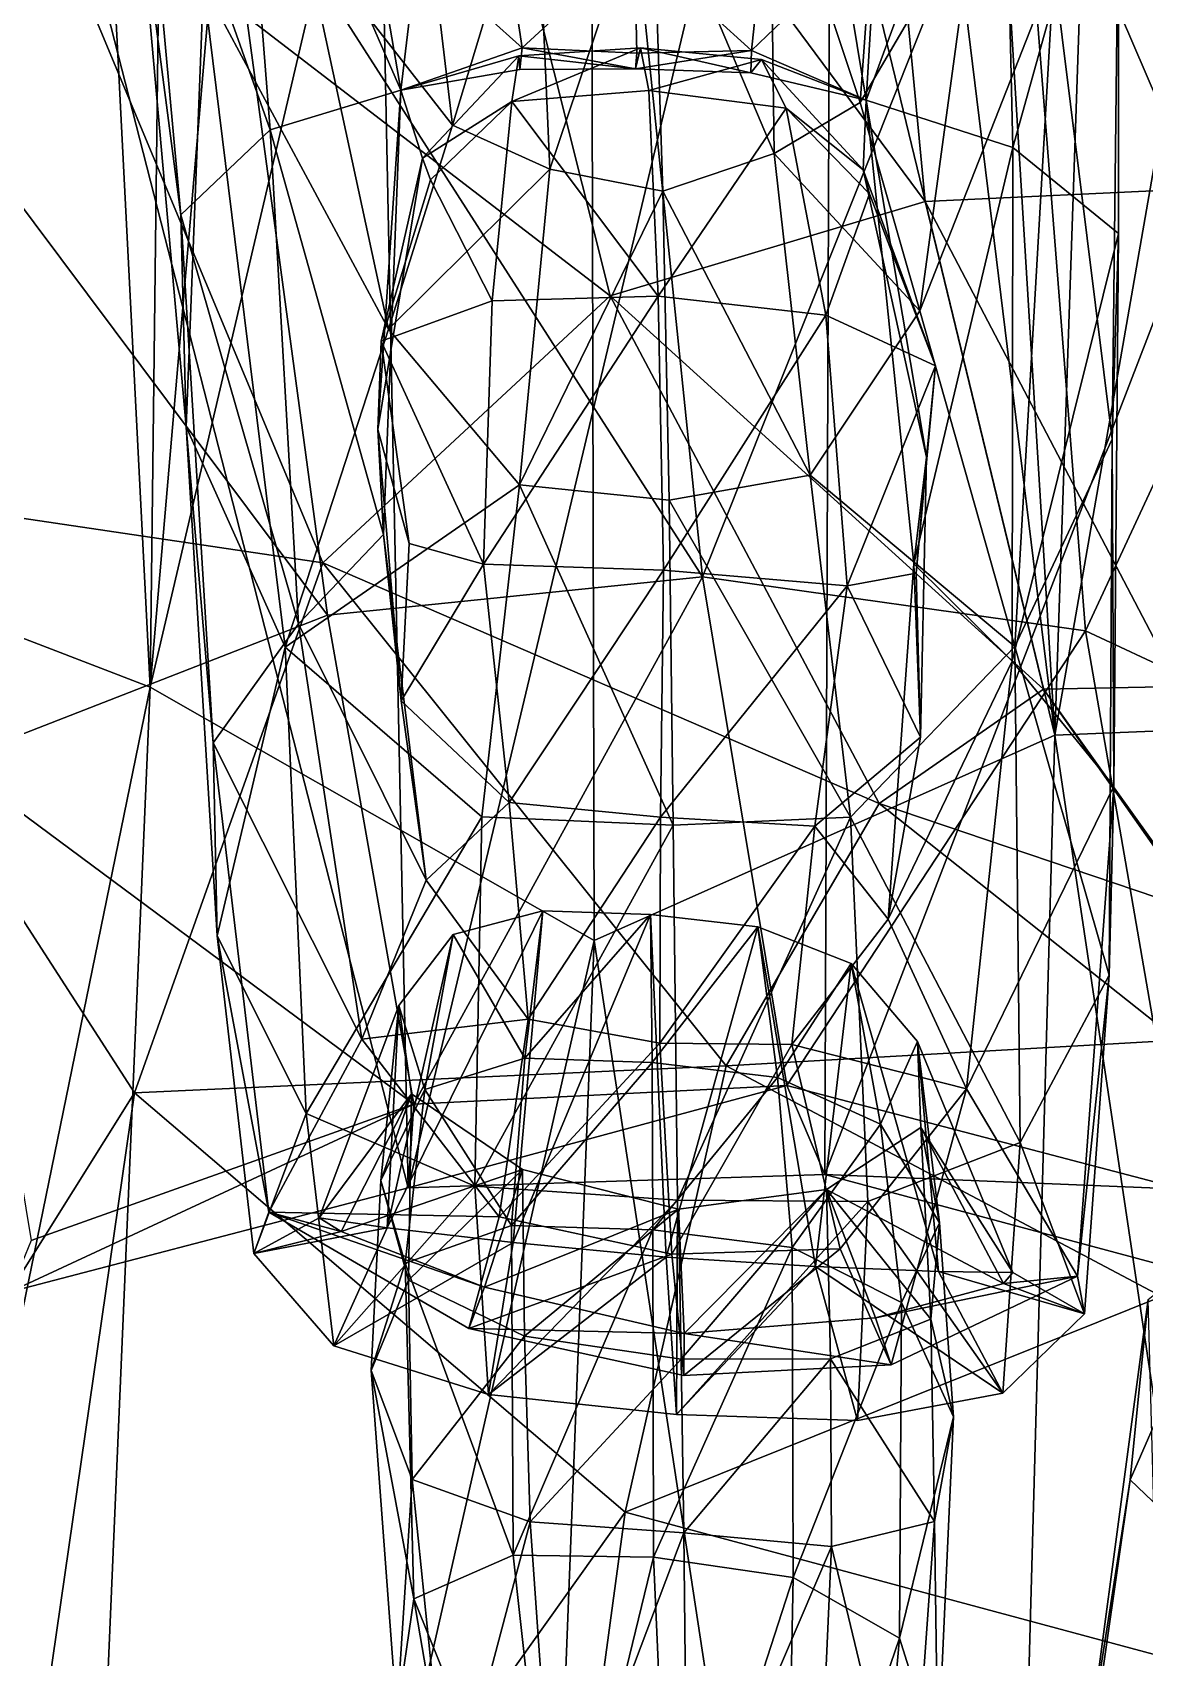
# Model space of a CAD drawing. Extents: x -76 to 76, y -20 to 79.
# Drawn here: x -4.928 to -3.675, y 5.33 to 7.162 of the extents above; entities that cross this region are included whole.
import ezdxf

# ---------------------------------------------------------------- set-up
doc = ezdxf.new("R2010")
doc.units = 0

msp = doc.modelspace()

# ---------------------------------------------------------------- linework, layer by layer
for points in [[(-4.9446, 9.3423, 4.6142), (-4.7569, 9.6411, 4.5134), (-4.7958, 6.424, 4.9905)], [(-4.7569, 9.6411, 4.5134), (-4.5682, 9.072, 4.4882), (-4.7958, 6.424, 4.9905)], [(-4.1052, 9.0544, 4.4587), (-3.9726, 9.5776, 4.4178), (-3.7762, 6.3697, 4.9731)], [(-3.9726, 9.5776, 4.4178), (-3.6794, 9.2178, 4.4552), (-3.7762, 6.3697, 4.9731)], [(-4.9446, 9.3423, 4.6142), (-4.7958, 6.424, 4.9905), (-5.229, 6.5908, 5.3495)], [(-3.6794, 9.2178, 4.4552), (-3.2865, 9.1785, 4.6674), (-3.7762, 6.3697, 4.9731)], [(-3.2865, 9.1785, 4.6674), (-3.2699, 6.3904, 5.249), (-3.7762, 6.3697, 4.9731)], [(-4.5682, 9.072, 4.4882), (-4.301, 8.5338, 4.4678), (-4.7958, 6.424, 4.9905)], [(-4.301, 8.5338, 4.4678), (-4.1052, 9.0544, 4.4587), (-3.7762, 6.3697, 4.9731)], [(-4.301, 8.5338, 4.4678), (-4.2955, 6.1382, 4.9474), (-4.7958, 6.424, 4.9905)], [(-4.2955, 6.1382, 4.9474), (-4.301, 8.5338, 4.4678), (-3.7762, 6.3697, 4.9731)], [(-3.541, 7.9302, 17.4995), (-4.0101, 7.899, 17.1684), (-3.6179, 6.9857, 16.8629)], [(-4.0101, 7.899, 17.1684), (-4.4988, 7.7497, 16.8358), (-3.9225, 6.9714, 16.6656)], [(-4.0101, 7.899, 17.1684), (-3.9225, 6.9714, 16.6656), (-3.6179, 6.9857, 16.8629)], [(-4.5051, 5.8595, 8.5177), (-4.5438, 7.7665, 9.8758), (-4.0281, 7.8663, 9.645)], [(-4.0353, 5.8744, 8.51), (-4.5051, 5.8595, 8.5177), (-4.0281, 7.8663, 9.645)], [(-4.0353, 5.8744, 8.51), (-4.0281, 7.8663, 9.645), (-3.3062, 7.7673, 9.5308)], [(-4.5438, 7.7665, 9.8758), (-4.5051, 5.8595, 8.5177), (-4.9567, 7.6259, 10.0731)], [(-3.5166, 5.7348, 8.5529), (-4.0353, 5.8744, 8.51), (-3.3062, 7.7673, 9.5308)], [(-4.4988, 7.7497, 16.8358), (-4.9389, 7.3736, 16.3679), (-4.2773, 6.8649, 16.475)], [(-4.4988, 7.7497, 16.8358), (-4.2773, 6.8649, 16.475), (-3.9225, 6.9714, 16.6656)], [(-4.5051, 5.8595, 8.5177), (-4.9535, 5.7422, 8.4863), (-4.9567, 7.6259, 10.0731)], [(-4.6968, 7.5189, 0.4763), (-4.6604, 7.0521, 0.4476), (-4.8079, 7.4694, 0.6891)], [(-4.6968, 7.5189, 0.4763), (-4.587, 7.5276, 0.3535), (-4.5133, 7.0969, 0.3293)], [(-4.6604, 7.0521, 0.4476), (-4.6968, 7.5189, 0.4763), (-4.5133, 7.0969, 0.3293)], [(-4.4948, 7.2511, 0.2616), (-4.5133, 7.0969, 0.3293), (-4.587, 7.5276, 0.3535)], [(-3.9634, 7.5116, 0.3503), (-3.989, 7.0857, 0.3326), (-4.0143, 7.2411, 0.2626)], [(-3.9634, 7.5116, 0.3503), (-3.8346, 7.5048, 0.4739), (-3.989, 7.0857, 0.3326)], [(-3.8346, 7.5048, 0.4739), (-3.8238, 7.0324, 0.4523), (-3.989, 7.0857, 0.3326)], [(-3.8346, 7.5048, 0.4739), (-3.7049, 7.4584, 0.6895), (-3.8238, 7.0324, 0.4523)], [(-4.809, 7.3247, 1.0512), (-4.8079, 7.4694, 0.6891), (-4.761, 6.9562, 0.6694)], [(-4.6604, 7.0521, 0.4476), (-4.761, 6.9562, 0.6694), (-4.8079, 7.4694, 0.6891)], [(-4.1734, 6.5482, 8.5398), (-4.2671, 7.4595, 8.6597), (-4.7161, 7.3953, 8.5288)], [(-3.8168, 7.443, 8.6813), (-4.2671, 7.4595, 8.6597), (-4.1734, 6.5482, 8.5398)], [(-3.7049, 7.4584, 0.6895), (-3.7046, 6.9354, 0.6788), (-3.8238, 7.0324, 0.4523)], [(-3.7049, 7.4584, 0.6895), (-3.7047, 7.3259, 1.0583), (-3.7046, 6.9354, 0.6788)], [(-3.7417, 6.4873, 8.5726), (-3.8168, 7.443, 8.6813), (-4.1734, 6.5482, 8.5398)], [(-3.8168, 7.443, 8.6813), (-3.7417, 6.4873, 8.5726), (-3.3665, 7.2958, 8.5429)], [(-3.9728, 7.4017, 1.8351), (-4.0973, 7.3894, 1.9033), (-3.9956, 7.0829, 1.8281)], [(-3.8665, 7.3036, 1.6889), (-3.9728, 7.4017, 1.8351), (-3.9956, 7.0829, 1.8281)], [(-4.5959, 6.5051, 8.4477), (-4.7161, 7.3953, 8.5288), (-5.1372, 7.2292, 8.2525)], [(-4.5959, 6.5051, 8.4477), (-4.1734, 6.5482, 8.5398), (-4.7161, 7.3953, 8.5288)], [(-4.0973, 7.3894, 1.9033), (-4.23, 7.3503, 1.9221), (-4.0926, 7.0255, 1.8744)], [(-4.0973, 7.3894, 1.9033), (-4.0926, 7.0255, 1.8744), (-3.9956, 7.0829, 1.8281)], [(-4.9389, 7.3736, 16.3679), (-5.2621, 6.662, 15.6311), (-4.6011, 6.564, 16.1675)], [(-4.9389, 7.3736, 16.3679), (-4.6011, 6.564, 16.1675), (-4.2773, 6.8649, 16.475)], [(-4.4919, 7.3679, 1.8592), (-4.6234, 7.2736, 1.6984), (-4.4548, 7.0575, 1.8428)], [(-4.3612, 7.3683, 1.9206), (-4.4919, 7.3679, 1.8592), (-4.4548, 7.0575, 1.8428)], [(-4.3452, 7.0077, 1.8877), (-4.3612, 7.3683, 1.9206), (-4.4548, 7.0575, 1.8428)], [(-4.3612, 7.3683, 1.9206), (-4.3452, 7.0077, 1.8877), (-4.23, 7.3503, 1.9221)], [(-4.3452, 7.0077, 1.8877), (-4.218, 6.983, 1.8921), (-4.23, 7.3503, 1.9221)], [(-4.23, 7.3503, 1.9221), (-4.218, 6.983, 1.8921), (-4.0926, 7.0255, 1.8744)], [(-4.809, 7.3247, 1.0512), (-4.755, 6.7172, 1.0704), (-4.7357, 7.2157, 1.4313)], [(-4.755, 6.7172, 1.0704), (-4.809, 7.3247, 1.0512), (-4.761, 6.9562, 0.6694)], [(-3.7047, 7.3259, 1.0583), (-3.7774, 7.2324, 1.4386), (-3.7118, 6.7036, 1.0893)], [(-3.7047, 7.3259, 1.0583), (-3.7118, 6.7036, 1.0893), (-3.7046, 6.9354, 0.6788)], [(-3.9285, 6.8483, 1.7483), (-3.8665, 7.3036, 1.6889), (-3.9956, 7.0829, 1.8281)], [(-3.8665, 7.3036, 1.6889), (-3.9285, 6.8483, 1.7483), (-3.7774, 7.2324, 1.4386)], [(-3.7417, 6.4873, 8.5726), (-3.3105, 6.286, 8.4672), (-3.3665, 7.2958, 8.5429)], [(-4.6234, 7.2736, 1.6984), (-4.7357, 7.2157, 1.4313), (-4.5272, 6.8274, 1.7508)], [(-4.6234, 7.2736, 1.6984), (-4.5272, 6.8274, 1.7508), (-4.4548, 7.0575, 1.8428)], [(-4.3766, 7.1446, 0.2513), (-4.4948, 7.2511, 0.2616), (-4.3956, 7.2719, 0.183)], [(-4.3766, 7.1446, 0.2513), (-4.3956, 7.2719, 0.183), (-4.2499, 7.2617, 0.1714)], [(-4.2471, 7.1386, 0.244), (-4.3766, 7.1446, 0.2513), (-4.2499, 7.2617, 0.1714)], [(-4.1049, 7.2654, 0.1834), (-4.118, 7.1415, 0.2529), (-4.2499, 7.2617, 0.1714)], [(-4.118, 7.1415, 0.2529), (-4.2471, 7.1386, 0.244), (-4.2499, 7.2617, 0.1714)], [(-4.118, 7.1415, 0.2529), (-4.1049, 7.2654, 0.1834), (-4.0143, 7.2411, 0.2626)], [(-4.4948, 7.2511, 0.2616), (-4.3766, 7.1446, 0.2513), (-4.5133, 7.0969, 0.3293)], [(-4.118, 7.1415, 0.2529), (-4.0143, 7.2411, 0.2626), (-3.989, 7.0857, 0.3326)], [(-5.019, 6.3399, 8.2337), (-4.5959, 6.5051, 8.4477), (-5.1372, 7.2292, 8.2525)], [(-3.9285, 6.8483, 1.7483), (-3.8213, 6.4697, 1.555), (-3.7774, 7.2324, 1.4386)], [(-3.7774, 7.2324, 1.4386), (-3.8213, 6.4697, 1.555), (-3.7118, 6.7036, 1.0893)], [(-4.755, 6.7172, 1.0704), (-4.6437, 6.4689, 1.532), (-4.7357, 7.2157, 1.4313)], [(-4.7357, 7.2157, 1.4313), (-4.6437, 6.4689, 1.532), (-4.5272, 6.8274, 1.7508)], [(-4.3766, 7.1446, 0.2513), (-4.3791, 7.1203, 0.2949), (-4.5133, 7.0969, 0.3293)], [(-4.3803, 7.1357, 0.2587), (-4.4886, 7.0203, 0.243), (-4.5133, 7.0969, 0.3293)], [(-4.3791, 7.1203, 0.2949), (-4.3803, 7.1357, 0.2587), (-4.5133, 7.0969, 0.3293)], [(-4.3803, 7.1357, 0.2587), (-4.3881, 7.0842, 0.1797), (-4.4886, 7.0203, 0.243)], [(-4.3803, 7.1357, 0.2587), (-4.2432, 7.1446, 0.2531), (-4.3881, 7.0842, 0.1797)], [(-4.2432, 7.1446, 0.2531), (-4.2336, 7.0966, 0.1734), (-4.3881, 7.0842, 0.1797)], [(-4.2432, 7.1446, 0.2531), (-4.3803, 7.1357, 0.2587), (-4.2489, 7.1211, 0.2889)], [(-4.3803, 7.1357, 0.2587), (-4.3791, 7.1203, 0.2949), (-4.2489, 7.1211, 0.2889)], [(-4.3791, 7.1203, 0.2949), (-4.3766, 7.1446, 0.2513), (-4.2489, 7.1211, 0.2889)], [(-4.3766, 7.1446, 0.2513), (-4.2471, 7.1386, 0.244), (-4.2489, 7.1211, 0.2889)], [(-4.2432, 7.1446, 0.2531), (-4.2489, 7.1211, 0.2889), (-4.119, 7.1166, 0.2968)], [(-4.118, 7.1415, 0.2529), (-4.119, 7.1166, 0.2968), (-4.2489, 7.1211, 0.2889)], [(-4.2471, 7.1386, 0.244), (-4.118, 7.1415, 0.2529), (-4.2489, 7.1211, 0.2889)], [(-4.1068, 7.1314, 0.2607), (-4.2432, 7.1446, 0.2531), (-4.119, 7.1166, 0.2968)], [(-4.2432, 7.1446, 0.2531), (-4.1068, 7.1314, 0.2607), (-4.2336, 7.0966, 0.1734)], [(-4.1068, 7.1314, 0.2607), (-4.0792, 7.0767, 0.1823), (-4.2336, 7.0966, 0.1734)], [(-4.119, 7.1166, 0.2968), (-4.118, 7.1415, 0.2529), (-3.989, 7.0857, 0.3326)], [(-4.1068, 7.1314, 0.2607), (-4.119, 7.1166, 0.2968), (-3.989, 7.0857, 0.3326)], [(-4.1068, 7.1314, 0.2607), (-3.9923, 7.0072, 0.2473), (-4.0792, 7.0767, 0.1823)], [(-3.9923, 7.0072, 0.2473), (-4.1068, 7.1314, 0.2607), (-3.989, 7.0857, 0.3326)], [(-4.6604, 7.0521, 0.4476), (-4.5133, 7.0969, 0.3293), (-4.5327, 6.5961, 0.2498)], [(-4.539, 6.7143, 0.1715), (-4.5327, 6.5961, 0.2498), (-4.5133, 7.0969, 0.3293)], [(-4.4886, 7.0203, 0.243), (-4.539, 6.7143, 0.1715), (-4.5133, 7.0969, 0.3293)], [(-4.3881, 7.0842, 0.1797), (-4.2336, 7.0966, 0.1734), (-4.2233, 6.8647, 0.087)], [(-4.2233, 6.8647, 0.087), (-4.2336, 7.0966, 0.1734), (-4.0792, 7.0767, 0.1823)], [(-4.3881, 7.0842, 0.1797), (-4.4799, 6.996, 0.1842), (-4.4886, 7.0203, 0.243)], [(-4.3881, 7.0842, 0.1797), (-4.4103, 6.8595, 0.0949), (-4.4799, 6.996, 0.1842)], [(-4.4103, 6.8595, 0.0949), (-4.3881, 7.0842, 0.1797), (-4.2233, 6.8647, 0.087)], [(-4.0342, 6.8434, 0.0994), (-4.2233, 6.8647, 0.087), (-4.0792, 7.0767, 0.1823)], [(-3.9285, 6.8483, 1.7483), (-3.9956, 7.0829, 1.8281), (-4.0926, 7.0255, 1.8744)], [(-4.0342, 6.8434, 0.0994), (-4.0792, 7.0767, 0.1823), (-3.9853, 6.9802, 0.1891)], [(-3.9923, 7.0072, 0.2473), (-3.9853, 6.9802, 0.1891), (-4.0792, 7.0767, 0.1823)], [(-3.921, 6.6833, 0.1786), (-3.9923, 7.0072, 0.2473), (-3.989, 7.0857, 0.3326)], [(-3.9353, 6.563, 0.2568), (-3.989, 7.0857, 0.3326), (-3.8238, 7.0324, 0.4523)], [(-3.9353, 6.563, 0.2568), (-3.921, 6.6833, 0.1786), (-3.989, 7.0857, 0.3326)], [(-4.3452, 7.0077, 1.8877), (-4.4548, 7.0575, 1.8428), (-4.5272, 6.8274, 1.7508)], [(-4.6604, 7.0521, 0.4476), (-4.6285, 6.4951, 0.3675), (-4.761, 6.9562, 0.6694)], [(-4.6285, 6.4951, 0.3675), (-4.6604, 7.0521, 0.4476), (-4.5327, 6.5961, 0.2498)], [(-4.539, 6.7143, 0.1715), (-4.4886, 7.0203, 0.243), (-4.5354, 6.814, 0.1231)], [(-4.4886, 7.0203, 0.243), (-4.4799, 6.996, 0.1842), (-4.5354, 6.814, 0.1231)], [(-4.052, 6.6628, 1.7861), (-4.0926, 7.0255, 1.8744), (-4.218, 6.983, 1.8921)], [(-4.052, 6.6628, 1.7861), (-3.9285, 6.8483, 1.7483), (-4.0926, 7.0255, 1.8744)], [(-3.8242, 6.4531, 0.3782), (-3.9353, 6.563, 0.2568), (-3.8238, 7.0324, 0.4523)], [(-3.8242, 6.4531, 0.3782), (-3.8238, 7.0324, 0.4523), (-3.7046, 6.9354, 0.6788)], [(-4.3796, 6.6521, 1.7862), (-4.3452, 7.0077, 1.8877), (-4.5272, 6.8274, 1.7508)], [(-4.3452, 7.0077, 1.8877), (-4.3796, 6.6521, 1.7862), (-4.218, 6.983, 1.8921)], [(-3.921, 6.6833, 0.1786), (-3.9108, 6.7861, 0.1304), (-3.9923, 7.0072, 0.2473)], [(-3.9108, 6.7861, 0.1304), (-3.9853, 6.9802, 0.1891), (-3.9923, 7.0072, 0.2473)], [(-4.4103, 6.8595, 0.0949), (-4.5354, 6.814, 0.1231), (-4.4799, 6.996, 0.1842)], [(-4.3796, 6.6521, 1.7862), (-4.2109, 6.6348, 1.7996), (-4.218, 6.983, 1.8921)], [(-4.2109, 6.6348, 1.7996), (-4.052, 6.6628, 1.7861), (-4.218, 6.983, 1.8921)], [(-3.6363, 6.4246, 16.3084), (-3.6179, 6.9857, 16.8629), (-3.9225, 6.9714, 16.6656)], [(-3.7892, 6.4215, 16.1777), (-3.9225, 6.9714, 16.6656), (-4.2773, 6.8649, 16.475)], [(-3.9108, 6.7861, 0.1304), (-4.0342, 6.8434, 0.0994), (-3.9853, 6.9802, 0.1891)], [(-3.7892, 6.4215, 16.1777), (-3.6363, 6.4246, 16.3084), (-3.9225, 6.9714, 16.6656)], [(-4.6285, 6.4951, 0.3675), (-4.7248, 6.3609, 0.5997), (-4.761, 6.9562, 0.6694)], [(-4.755, 6.7172, 1.0704), (-4.761, 6.9562, 0.6694), (-4.7248, 6.3609, 0.5997)], [(-3.71, 6.3122, 0.6174), (-3.8242, 6.4531, 0.3782), (-3.7046, 6.9354, 0.6788)], [(-3.71, 6.3122, 0.6174), (-3.7046, 6.9354, 0.6788), (-3.7118, 6.7036, 1.0893)], [(-3.9744, 6.2925, 16.0503), (-4.2773, 6.8649, 16.475), (-4.6011, 6.564, 16.1675)], [(-4.4103, 6.8595, 0.0949), (-4.4202, 6.5625, 0.0397), (-4.5354, 6.814, 0.1231)], [(-4.4103, 6.8595, 0.0949), (-4.2233, 6.8647, 0.087), (-4.4202, 6.5625, 0.0397)], [(-4.2233, 6.8647, 0.087), (-4.2173, 6.5559, 0.0301), (-4.4202, 6.5625, 0.0397)], [(-3.9744, 6.2925, 16.0503), (-3.7892, 6.4215, 16.1777), (-4.2773, 6.8649, 16.475)], [(-4.2233, 6.8647, 0.087), (-4.0342, 6.8434, 0.0994), (-4.2173, 6.5559, 0.0301)], [(-4.0342, 6.8434, 0.0994), (-4.0104, 6.538, 0.0455), (-4.2173, 6.5559, 0.0301)], [(-3.9285, 6.8483, 1.7483), (-4.052, 6.6628, 1.7861), (-3.8213, 6.4697, 1.555)], [(-4.0342, 6.8434, 0.0994), (-3.9108, 6.7861, 0.1304), (-4.0104, 6.538, 0.0455)], [(-4.3796, 6.6521, 1.7862), (-4.5272, 6.8274, 1.7508), (-4.6437, 6.4689, 1.532)], [(-4.539, 6.7143, 0.1715), (-4.5354, 6.814, 0.1231), (-4.5037, 6.5858, 0.0778)], [(-4.4202, 6.5625, 0.0397), (-4.5037, 6.5858, 0.0778), (-4.5354, 6.814, 0.1231)], [(-3.9108, 6.7861, 0.1304), (-3.9326, 6.5524, 0.0854), (-4.0104, 6.538, 0.0455)], [(-3.9108, 6.7861, 0.1304), (-3.921, 6.6833, 0.1786), (-3.9326, 6.5524, 0.0854)], [(-4.7201, 6.1433, 1.0216), (-4.755, 6.7172, 1.0704), (-4.7248, 6.3609, 0.5997)], [(-4.755, 6.7172, 1.0704), (-4.7201, 6.1433, 1.0216), (-4.6437, 6.4689, 1.532)], [(-4.539, 6.7143, 0.1715), (-4.5127, 6.4085, 0.0913), (-4.5327, 6.5961, 0.2498)], [(-4.5127, 6.4085, 0.0913), (-4.539, 6.7143, 0.1715), (-4.5037, 6.5858, 0.0778)], [(-3.7149, 6.099, 1.0489), (-3.7118, 6.7036, 1.0893), (-3.8213, 6.4697, 1.555)], [(-3.7149, 6.099, 1.0489), (-3.71, 6.3122, 0.6174), (-3.7118, 6.7036, 1.0893)], [(-3.921, 6.6833, 0.1786), (-3.9353, 6.563, 0.2568), (-3.9276, 6.3674, 0.0993)], [(-3.921, 6.6833, 0.1786), (-3.9276, 6.3674, 0.0993), (-3.9326, 6.5524, 0.0854)], [(-5.2621, 6.662, 15.6311), (-5.5355, 4.8125, 13.592), (-4.8131, 5.9664, 15.6195)], [(-5.2621, 6.662, 15.6311), (-4.8131, 5.9664, 15.6195), (-4.6011, 6.564, 16.1675)], [(-4.4219, 6.2777, 1.6659), (-4.3796, 6.6521, 1.7862), (-4.6437, 6.4689, 1.532)], [(-4.3796, 6.6521, 1.7862), (-4.4219, 6.2777, 1.6659), (-4.2063, 6.2681, 1.6879)], [(-4.2109, 6.6348, 1.7996), (-4.3796, 6.6521, 1.7862), (-4.2063, 6.2681, 1.6879)], [(-4.052, 6.6628, 1.7861), (-4.2109, 6.6348, 1.7996), (-4.0064, 6.2771, 1.6794)], [(-4.052, 6.6628, 1.7861), (-4.0064, 6.2771, 1.6794), (-3.8213, 6.4697, 1.555)], [(-4.2109, 6.6348, 1.7996), (-4.2063, 6.2681, 1.6879), (-4.0064, 6.2771, 1.6794)], [(-4.6285, 6.4951, 0.3675), (-4.5327, 6.5961, 0.2498), (-4.4847, 6.2063, 0.1623)], [(-4.5127, 6.4085, 0.0913), (-4.4847, 6.2063, 0.1623), (-4.5327, 6.5961, 0.2498)], [(-5.229, 6.5908, 5.3495), (-4.7958, 6.424, 4.9905), (-5.3473, 3.729, 6.1504)], [(-4.5127, 6.4085, 0.0913), (-4.5037, 6.5858, 0.0778), (-4.4202, 6.5625, 0.0397)], [(-4.1467, 5.9968, 15.8395), (-4.6011, 6.564, 16.1675), (-4.8131, 5.9664, 15.6195)], [(-4.1467, 5.9968, 15.8395), (-3.9744, 6.2925, 16.0503), (-4.6011, 6.564, 16.1675)], [(-4.3912, 6.2937, 0.0493), (-4.5127, 6.4085, 0.0913), (-4.4202, 6.5625, 0.0397)], [(-4.3912, 6.2937, 0.0493), (-4.4202, 6.5625, 0.0397), (-4.2173, 6.5559, 0.0301)], [(-3.9353, 6.563, 0.2568), (-3.8242, 6.4531, 0.3782), (-3.9641, 6.1622, 0.1701)], [(-3.9353, 6.563, 0.2568), (-3.9641, 6.1622, 0.1701), (-3.9276, 6.3674, 0.0993)], [(-4.5959, 6.5051, 8.4477), (-4.4986, 5.9538, 8.3714), (-4.1734, 6.5482, 8.5398)], [(-4.4986, 5.9538, 8.3714), (-4.0782, 5.9748, 8.4198), (-4.1734, 6.5482, 8.5398)], [(-4.2205, 6.2774, 0.0392), (-4.3912, 6.2937, 0.0493), (-4.2173, 6.5559, 0.0301)], [(-4.2205, 6.2774, 0.0392), (-4.2173, 6.5559, 0.0301), (-4.0104, 6.538, 0.0455)], [(-3.7417, 6.4873, 8.5726), (-4.1734, 6.5482, 8.5398), (-4.0782, 5.9748, 8.4198)], [(-4.0104, 6.538, 0.0455), (-3.9326, 6.5524, 0.0854), (-3.9276, 6.3674, 0.0993)], [(-4.0467, 6.267, 0.0543), (-4.2205, 6.2774, 0.0392), (-4.0104, 6.538, 0.0455)], [(-4.0467, 6.267, 0.0543), (-4.0104, 6.538, 0.0455), (-3.9276, 6.3674, 0.0993)], [(-4.5959, 6.5051, 8.4477), (-5.019, 6.3399, 8.2337), (-4.4986, 5.9538, 8.3714)], [(-4.6285, 6.4951, 0.3675), (-4.5573, 6.027, 0.2837), (-4.7248, 6.3609, 0.5997)], [(-4.5573, 6.027, 0.2837), (-4.6285, 6.4951, 0.3675), (-4.4847, 6.2063, 0.1623)], [(-3.6327, 5.8577, 8.4575), (-3.7417, 6.4873, 8.5726), (-4.0782, 5.9748, 8.4198)], [(-3.7417, 6.4873, 8.5726), (-3.6327, 5.8577, 8.4575), (-3.3105, 6.286, 8.4672)], [(-4.7201, 6.1433, 1.0216), (-4.6199, 5.9432, 1.4185), (-4.6437, 6.4689, 1.532)], [(-4.4219, 6.2777, 1.6659), (-4.6437, 6.4689, 1.532), (-4.6199, 5.9432, 1.4185)], [(-3.8152, 5.9106, 1.4494), (-3.8213, 6.4697, 1.555), (-4.0064, 6.2771, 1.6794)], [(-3.8152, 5.9106, 1.4494), (-3.7149, 6.099, 1.0489), (-3.8213, 6.4697, 1.555)], [(-3.8242, 6.4531, 0.3782), (-3.8757, 5.9711, 0.2965), (-3.9641, 6.1622, 0.1701)], [(-3.8242, 6.4531, 0.3782), (-3.71, 6.3122, 0.6174), (-3.8757, 5.9711, 0.2965)], [(-4.7958, 6.424, 4.9905), (-4.9268, 3.358, 5.9826), (-5.3473, 3.729, 6.1504)], [(-4.7958, 6.424, 4.9905), (-4.2955, 6.1382, 4.9474), (-4.9268, 3.358, 5.9826)], [(-3.7892, 6.4215, 16.1777), (-3.9744, 6.2925, 16.0503), (-3.6126, 6.1703, 15.6688)], [(-3.6363, 6.4246, 16.3084), (-3.7892, 6.4215, 16.1777), (-3.59, 6.1436, 15.7757)], [(-3.7892, 6.4215, 16.1777), (-3.6126, 6.1703, 15.6688), (-3.59, 6.1436, 15.7757)], [(-4.5127, 6.4085, 0.0913), (-4.3912, 6.2937, 0.0493), (-4.4847, 6.2063, 0.1623)], [(-3.2699, 6.3904, 5.249), (-3.3522, 3.5296, 6.2266), (-3.7762, 6.3697, 4.9731)], [(-4.7201, 6.1433, 1.0216), (-4.7248, 6.3609, 0.5997), (-4.6619, 5.8318, 0.4908)], [(-4.5573, 6.027, 0.2837), (-4.6619, 5.8318, 0.4908), (-4.7248, 6.3609, 0.5997)], [(-4.2955, 6.1382, 4.9474), (-3.7762, 6.3697, 4.9731), (-3.8615, 3.2861, 6.0488)], [(-4.0467, 6.267, 0.0543), (-3.9276, 6.3674, 0.0993), (-3.9641, 6.1622, 0.1701)], [(-3.3522, 3.5296, 6.2266), (-3.8615, 3.2861, 6.0488), (-3.7762, 6.3697, 4.9731)], [(-5.019, 6.3399, 8.2337), (-4.9296, 5.7999, 8.232), (-4.4986, 5.9538, 8.3714)], [(-3.71, 6.3122, 0.6174), (-3.7507, 5.7596, 0.5116), (-3.8757, 5.9711, 0.2965)], [(-3.71, 6.3122, 0.6174), (-3.7149, 6.099, 1.0489), (-3.7507, 5.7596, 0.5116)], [(-4.3912, 6.2937, 0.0493), (-4.3698, 6.0497, 0.1191), (-4.4847, 6.2063, 0.1623)], [(-4.3912, 6.2937, 0.0493), (-4.2205, 6.2774, 0.0392), (-4.3698, 6.0497, 0.1191)], [(-3.9744, 6.2925, 16.0503), (-4.1467, 5.9968, 15.8395), (-3.6382, 6.0257, 15.5669)], [(-3.9744, 6.2925, 16.0503), (-3.6382, 6.0257, 15.5669), (-3.6126, 6.1703, 15.6688)], [(-4.4298, 5.8611, 1.5762), (-4.4219, 6.2777, 1.6659), (-4.6199, 5.9432, 1.4185)], [(-4.4219, 6.2777, 1.6659), (-4.4298, 5.8611, 1.5762), (-4.2063, 6.2681, 1.6879)], [(-4.4298, 5.8611, 1.5762), (-4.2016, 5.8454, 1.6001), (-4.2063, 6.2681, 1.6879)], [(-4.2205, 6.2774, 0.0392), (-4.2213, 6.0226, 0.1097), (-4.3698, 6.0497, 0.1191)], [(-4.2205, 6.2774, 0.0392), (-4.0467, 6.267, 0.0543), (-4.2213, 6.0226, 0.1097)], [(-4.0467, 6.267, 0.0543), (-4.0727, 6.0211, 0.1239), (-4.2213, 6.0226, 0.1097)], [(-4.0064, 6.2771, 1.6794), (-4.2063, 6.2681, 1.6879), (-4.2016, 5.8454, 1.6001)], [(-3.9871, 5.8439, 1.5955), (-4.0064, 6.2771, 1.6794), (-4.2016, 5.8454, 1.6001)], [(-4.0727, 6.0211, 0.1239), (-4.0467, 6.267, 0.0543), (-3.9641, 6.1622, 0.1701)], [(-3.9871, 5.8439, 1.5955), (-3.8152, 5.9106, 1.4494), (-4.0064, 6.2771, 1.6794)], [(-4.5573, 6.027, 0.2837), (-4.4847, 6.2063, 0.1623), (-4.3698, 6.0497, 0.1191)], [(-4.3868, 5.7976, 1.4264), (-4.5286, 5.8143, 1.2852), (-4.3531, 6.1718, 1.351)], [(-4.5286, 5.8143, 1.2852), (-4.4543, 6.1448, 1.2262), (-4.3531, 6.1718, 1.351)], [(-4.3734, 6.0056, 1.409), (-4.3531, 6.1718, 1.351), (-4.4543, 6.1448, 1.2262)], [(-4.3868, 5.7976, 1.4264), (-4.3531, 6.1718, 1.351), (-4.232, 6.1676, 1.3705)], [(-4.2144, 5.7811, 1.4474), (-4.3868, 5.7976, 1.4264), (-4.232, 6.1676, 1.3705)], [(-4.3531, 6.1718, 1.351), (-4.3734, 6.0056, 1.409), (-4.232, 6.1676, 1.3705)], [(-4.3734, 6.0056, 1.409), (-4.2301, 6.0008, 1.4281), (-4.232, 6.1676, 1.3705)], [(-4.1111, 6.1538, 1.3503), (-4.232, 6.1676, 1.3705), (-4.2301, 6.0008, 1.4281)], [(-4.2144, 5.7811, 1.4474), (-4.232, 6.1676, 1.3705), (-4.1111, 6.1538, 1.3503)], [(-4.0727, 6.0211, 0.1239), (-3.9641, 6.1622, 0.1701), (-3.8757, 5.9711, 0.2965)], [(-4.2955, 6.1382, 4.9474), (-4.4089, 3.2196, 5.9582), (-4.9268, 3.358, 5.9826)], [(-4.7201, 6.1433, 1.0216), (-4.6787, 5.7853, 0.9585), (-4.6199, 5.9432, 1.4185)], [(-4.6787, 5.7853, 0.9585), (-4.7201, 6.1433, 1.0216), (-4.6619, 5.8318, 0.4908)], [(-4.5154, 6.0648, 0.931), (-4.4543, 6.1448, 1.2262), (-4.5286, 5.8143, 1.2852)], [(-4.486, 5.9704, 1.2821), (-4.4543, 6.1448, 1.2262), (-4.5154, 6.0648, 0.931)], [(-4.486, 5.9704, 1.2821), (-4.3734, 6.0056, 1.409), (-4.4543, 6.1448, 1.2262)], [(-4.4089, 3.2196, 5.9582), (-4.2955, 6.1382, 4.9474), (-3.8615, 3.2861, 6.0488)], [(-4.0886, 5.9837, 1.408), (-4.1111, 6.1538, 1.3503), (-4.2301, 6.0008, 1.4281)], [(-4.046, 5.7705, 1.4366), (-4.2144, 5.7811, 1.4474), (-4.1111, 6.1538, 1.3503)], [(-4.046, 5.7705, 1.4366), (-4.1111, 6.1538, 1.3503), (-4.0058, 6.1122, 1.2257)], [(-4.1111, 6.1538, 1.3503), (-4.0886, 5.9837, 1.408), (-4.0058, 6.1122, 1.2257)], [(-4.0886, 5.9837, 1.408), (-3.9726, 5.9312, 1.2817), (-4.0058, 6.1122, 1.2257)], [(-3.9072, 5.765, 1.3023), (-4.046, 5.7705, 1.4366), (-4.0058, 6.1122, 1.2257)], [(-3.9312, 6.0244, 0.9324), (-4.0058, 6.1122, 1.2257), (-3.9726, 5.9312, 1.2817)], [(-3.9072, 5.765, 1.3023), (-4.0058, 6.1122, 1.2257), (-3.9312, 6.0244, 0.9324)], [(-3.7149, 6.099, 1.0489), (-3.8152, 5.9106, 1.4494), (-3.7427, 5.7174, 0.9868)], [(-3.7149, 6.099, 1.0489), (-3.7427, 5.7174, 0.9868), (-3.7507, 5.7596, 0.5116)], [(-4.6051, 5.8255, 0.9349), (-4.5154, 6.0648, 0.931), (-4.5286, 5.8143, 1.2852)], [(-4.5154, 6.0648, 0.931), (-4.6051, 5.8255, 0.9349), (-4.5011, 5.9654, 0.6293)], [(-4.5359, 5.8676, 0.9787), (-4.486, 5.9704, 1.2821), (-4.5154, 6.0648, 0.931)], [(-4.5359, 5.8676, 0.9787), (-4.5154, 6.0648, 0.931), (-4.5011, 5.9654, 0.6293)], [(-4.4024, 5.8268, 0.2442), (-4.5573, 6.027, 0.2837), (-4.3698, 6.0497, 0.1191)], [(-4.4024, 5.8268, 0.2442), (-4.3698, 6.0497, 0.1191), (-4.2213, 6.0226, 0.1097)], [(-4.5573, 6.027, 0.2837), (-4.4024, 5.8268, 0.2442), (-4.6619, 5.8318, 0.4908)], [(-4.208, 5.7847, 0.2375), (-4.4024, 5.8268, 0.2442), (-4.2213, 6.0226, 0.1097)], [(-4.208, 5.7847, 0.2375), (-4.2213, 6.0226, 0.1097), (-4.0727, 6.0211, 0.1239)], [(-4.0181, 5.7905, 0.2523), (-4.208, 5.7847, 0.2375), (-4.0727, 6.0211, 0.1239)], [(-4.1467, 5.9968, 15.8395), (-3.6562, 5.7369, 15.4159), (-3.6382, 6.0257, 15.5669)], [(-4.0181, 5.7905, 0.2523), (-4.0727, 6.0211, 0.1239), (-3.8757, 5.9711, 0.2965)], [(-3.9062, 5.82, 0.982), (-3.9312, 6.0244, 0.9324), (-3.9726, 5.9312, 1.2817)], [(-3.8236, 5.7638, 0.9526), (-3.9072, 5.765, 1.3023), (-3.9312, 6.0244, 0.9324)], [(-3.8236, 5.7638, 0.9526), (-3.9312, 6.0244, 0.9324), (-3.9272, 5.9272, 0.6322)], [(-3.9312, 6.0244, 0.9324), (-3.9062, 5.82, 0.982), (-3.9272, 5.9272, 0.6322)], [(-4.2606, 5.4937, 15.459), (-4.1467, 5.9968, 15.8395), (-4.8131, 5.9664, 15.6195)], [(-4.3734, 6.0056, 1.409), (-4.486, 5.9704, 1.2821), (-4.3886, 5.8167, 1.4397)], [(-4.3734, 6.0056, 1.409), (-4.3886, 5.8167, 1.4397), (-4.2301, 6.0008, 1.4281)], [(-4.3886, 5.8167, 1.4397), (-4.2294, 5.8121, 1.4589), (-4.2301, 6.0008, 1.4281)], [(-4.1467, 5.9968, 15.8395), (-4.2606, 5.4937, 15.459), (-3.6562, 5.7369, 15.4159)], [(-4.0886, 5.9837, 1.408), (-4.2301, 6.0008, 1.4281), (-4.2294, 5.8121, 1.4589)], [(-4.5051, 5.8595, 8.5177), (-4.0353, 5.8744, 8.51), (-4.0782, 5.9748, 8.4198)], [(-4.4986, 5.9538, 8.3714), (-4.5051, 5.8595, 8.5177), (-4.0782, 5.9748, 8.4198)], [(-4.0724, 5.7919, 1.4386), (-4.0886, 5.9837, 1.408), (-4.2294, 5.8121, 1.4589)], [(-4.0886, 5.9837, 1.408), (-4.0724, 5.7919, 1.4386), (-3.9726, 5.9312, 1.2817)], [(-3.6327, 5.8577, 8.4575), (-4.0782, 5.9748, 8.4198), (-4.0353, 5.8744, 8.51)], [(-5.5355, 4.8125, 13.592), (-5.0403, 4.3985, 13.8714), (-4.8131, 5.9664, 15.6195)], [(-4.2606, 5.4937, 15.459), (-4.8131, 5.9664, 15.6195), (-5.0403, 4.3985, 13.8714)], [(-4.6051, 5.8255, 0.9349), (-4.5805, 5.8102, 0.5841), (-4.5011, 5.9654, 0.6293)], [(-4.376, 5.88, 0.4851), (-4.5011, 5.9654, 0.6293), (-4.5805, 5.8102, 0.5841)], [(-4.486, 5.9704, 1.2821), (-4.5359, 5.8676, 0.9787), (-4.5082, 5.7743, 1.314)], [(-4.5046, 5.7554, 0.6745), (-4.5359, 5.8676, 0.9787), (-4.5011, 5.9654, 0.6293)], [(-4.486, 5.9704, 1.2821), (-4.5082, 5.7743, 1.314), (-4.3886, 5.8167, 1.4397)], [(-4.5046, 5.7554, 0.6745), (-4.5011, 5.9654, 0.6293), (-4.376, 5.88, 0.4851)], [(-4.0181, 5.7905, 0.2523), (-3.8757, 5.9711, 0.2965), (-3.9607, 5.6597, 0.3802)], [(-3.8757, 5.9711, 0.2965), (-3.7507, 5.7596, 0.5116), (-3.9607, 5.6597, 0.3802)], [(-4.5051, 5.8595, 8.5177), (-4.4986, 5.9538, 8.3714), (-4.9535, 5.7422, 8.4863)], [(-4.4986, 5.9538, 8.3714), (-4.9296, 5.7999, 8.232), (-4.9535, 5.7422, 8.4863)], [(-4.6787, 5.7853, 0.9585), (-4.5886, 5.6813, 1.348), (-4.6199, 5.9432, 1.4185)], [(-4.4298, 5.8611, 1.5762), (-4.6199, 5.9432, 1.4185), (-4.5886, 5.6813, 1.348)], [(-4.0724, 5.7919, 1.4386), (-3.949, 5.7302, 1.3139), (-3.9726, 5.9312, 1.2817)], [(-4.0337, 5.8576, 0.4871), (-3.9272, 5.9272, 0.6322), (-3.916, 5.7114, 0.6807)], [(-3.8343, 5.7515, 0.5979), (-3.9272, 5.9272, 0.6322), (-4.0337, 5.8576, 0.4871)], [(-3.9062, 5.82, 0.982), (-3.9726, 5.9312, 1.2817), (-3.949, 5.7302, 1.3139)], [(-3.9062, 5.82, 0.982), (-3.916, 5.7114, 0.6807), (-3.9272, 5.9272, 0.6322)], [(-3.8343, 5.7515, 0.5979), (-3.8236, 5.7638, 0.9526), (-3.9272, 5.9272, 0.6322)], [(-3.8152, 5.9106, 1.4494), (-3.9871, 5.8439, 1.5955), (-3.8349, 5.6278, 1.3774)], [(-3.8152, 5.9106, 1.4494), (-3.8349, 5.6278, 1.3774), (-3.7427, 5.7174, 0.9868)], [(-4.4191, 5.7473, 0.4411), (-4.376, 5.88, 0.4851), (-4.5805, 5.8102, 0.5841)], [(-4.5359, 5.8676, 0.9787), (-4.5046, 5.7554, 0.6745), (-4.5465, 5.6534, 1.0153)], [(-4.5359, 5.8676, 0.9787), (-4.5465, 5.6534, 1.0153), (-4.5082, 5.7743, 1.314)], [(-4.3738, 5.6921, 0.5454), (-4.5046, 5.7554, 0.6745), (-4.376, 5.88, 0.4851)], [(-4.376, 5.88, 0.4851), (-4.4191, 5.7473, 0.4411), (-4.2002, 5.8352, 0.4529)], [(-4.3738, 5.6921, 0.5454), (-4.376, 5.88, 0.4851), (-4.2002, 5.8352, 0.4529)], [(-3.5166, 5.7348, 8.5529), (-3.6327, 5.8577, 8.4575), (-4.0353, 5.8744, 8.51)], [(-4.4144, 5.6264, 1.5016), (-4.4298, 5.8611, 1.5762), (-4.5886, 5.6813, 1.348)], [(-4.4298, 5.8611, 1.5762), (-4.4144, 5.6264, 1.5016), (-4.2016, 5.8454, 1.6001)], [(-4.4144, 5.6264, 1.5016), (-4.2024, 5.6039, 1.524), (-4.2016, 5.8454, 1.6001)], [(-3.9871, 5.8439, 1.5955), (-4.2016, 5.8454, 1.6001), (-4.2024, 5.6039, 1.524)], [(-4.1973, 5.6663, 0.5256), (-4.2002, 5.8352, 0.4529), (-4.0337, 5.8576, 0.4871)], [(-4.0337, 5.8576, 0.4871), (-4.2002, 5.8352, 0.4529), (-4.194, 5.6952, 0.4234)], [(-4.0289, 5.6665, 0.5496), (-4.1973, 5.6663, 0.5256), (-4.0337, 5.8576, 0.4871)], [(-3.9784, 5.7127, 0.4486), (-4.0337, 5.8576, 0.4871), (-4.194, 5.6952, 0.4234)], [(-4.0289, 5.6665, 0.5496), (-4.0337, 5.8576, 0.4871), (-3.916, 5.7114, 0.6807)], [(-3.9784, 5.7127, 0.4486), (-3.8343, 5.7515, 0.5979), (-4.0337, 5.8576, 0.4871)], [(-4.6787, 5.7853, 0.9585), (-4.6619, 5.8318, 0.4908), (-4.5805, 5.8102, 0.5841)], [(-4.4024, 5.8268, 0.2442), (-4.4364, 5.7008, 0.3698), (-4.6619, 5.8318, 0.4908)], [(-4.4191, 5.7473, 0.4411), (-4.5805, 5.8102, 0.5841), (-4.6619, 5.8318, 0.4908)], [(-4.4364, 5.7008, 0.3698), (-4.4191, 5.7473, 0.4411), (-4.6619, 5.8318, 0.4908)], [(-4.4024, 5.8268, 0.2442), (-4.208, 5.7847, 0.2375), (-4.4364, 5.7008, 0.3698)], [(-4.4191, 5.7473, 0.4411), (-4.194, 5.6952, 0.4234), (-4.2002, 5.8352, 0.4529)], [(-4.1973, 5.6663, 0.5256), (-4.3738, 5.6921, 0.5454), (-4.2002, 5.8352, 0.4529)], [(-3.9987, 5.5972, 1.5195), (-3.9871, 5.8439, 1.5955), (-4.2024, 5.6039, 1.524)], [(-3.9871, 5.8439, 1.5955), (-3.9987, 5.5972, 1.5195), (-3.8349, 5.6278, 1.3774)], [(-4.6051, 5.8255, 0.9349), (-4.6787, 5.7853, 0.9585), (-4.5805, 5.8102, 0.5841)], [(-4.6051, 5.8255, 0.9349), (-4.5286, 5.8143, 1.2852), (-4.6787, 5.7853, 0.9585)], [(-4.5286, 5.8143, 1.2852), (-4.5886, 5.6813, 1.348), (-4.6787, 5.7853, 0.9585)], [(-4.5286, 5.8143, 1.2852), (-4.3868, 5.7976, 1.4264), (-4.5886, 5.6813, 1.348)], [(-4.3866, 5.4451, 1.3664), (-4.3886, 5.8167, 1.4397), (-4.5082, 5.7743, 1.314)], [(-4.3886, 5.8167, 1.4397), (-4.3866, 5.4451, 1.3664), (-4.2294, 5.8121, 1.4589)], [(-4.3866, 5.4451, 1.3664), (-4.2286, 5.4429, 1.3875), (-4.2294, 5.8121, 1.4589)], [(-4.0724, 5.7919, 1.4386), (-4.2294, 5.8121, 1.4589), (-4.2286, 5.4429, 1.3875)], [(-3.8906, 5.6011, 1.02), (-3.9062, 5.82, 0.982), (-3.949, 5.7302, 1.3139)], [(-3.9062, 5.82, 0.982), (-3.8906, 5.6011, 1.02), (-3.916, 5.7114, 0.6807)], [(-3.6915, 5.5303, 15.3798), (-3.6711, 5.7334, 15.9526), (-3.5661, 5.8176, 15.307)], [(-3.6915, 5.5303, 15.3798), (-3.5661, 5.8176, 15.307), (-3.6152, 5.4572, 14.7954)], [(-4.3868, 5.7976, 1.4264), (-4.4144, 5.6264, 1.5016), (-4.5886, 5.6813, 1.348)], [(-4.3868, 5.7976, 1.4264), (-4.2144, 5.7811, 1.4474), (-4.4144, 5.6264, 1.5016)], [(-4.071, 5.4199, 1.3659), (-4.0724, 5.7919, 1.4386), (-4.2286, 5.4429, 1.3875)], [(-4.208, 5.7847, 0.2375), (-4.0181, 5.7905, 0.2523), (-4.1944, 5.6476, 0.3622)], [(-4.0181, 5.7905, 0.2523), (-3.9607, 5.6597, 0.3802), (-4.1944, 5.6476, 0.3622)], [(-4.0724, 5.7919, 1.4386), (-4.071, 5.4199, 1.3659), (-3.949, 5.7302, 1.3139)], [(-4.4985, 5.3958, 1.2554), (-4.5082, 5.7743, 1.314), (-4.5465, 5.6534, 1.0153)], [(-4.4985, 5.3958, 1.2554), (-4.3866, 5.4451, 1.3664), (-4.5082, 5.7743, 1.314)], [(-4.208, 5.7847, 0.2375), (-4.1944, 5.6476, 0.3622), (-4.4364, 5.7008, 0.3698)], [(-4.2144, 5.7811, 1.4474), (-4.2024, 5.6039, 1.524), (-4.4144, 5.6264, 1.5016)], [(-4.2144, 5.7811, 1.4474), (-4.046, 5.7705, 1.4366), (-4.2024, 5.6039, 1.524)], [(-4.5046, 5.7554, 0.6745), (-4.5005, 5.5306, 0.7203), (-4.5465, 5.6534, 1.0153)], [(-4.5046, 5.7554, 0.6745), (-4.3738, 5.6921, 0.5454), (-4.5005, 5.5306, 0.7203)], [(-4.046, 5.7705, 1.4366), (-3.9987, 5.5972, 1.5195), (-4.2024, 5.6039, 1.524)], [(-4.046, 5.7705, 1.4366), (-3.9072, 5.765, 1.3023), (-3.8349, 5.6278, 1.3774)], [(-3.9987, 5.5972, 1.5195), (-4.046, 5.7705, 1.4366), (-3.8349, 5.6278, 1.3774)], [(-3.9784, 5.7127, 0.4486), (-3.9607, 5.6597, 0.3802), (-3.7507, 5.7596, 0.5116)], [(-3.8343, 5.7515, 0.5979), (-3.9784, 5.7127, 0.4486), (-3.7507, 5.7596, 0.5116)], [(-3.8236, 5.7638, 0.9526), (-3.7427, 5.7174, 0.9868), (-3.9072, 5.765, 1.3023)], [(-3.7427, 5.7174, 0.9868), (-3.8349, 5.6278, 1.3774), (-3.9072, 5.765, 1.3023)], [(-3.8236, 5.7638, 0.9526), (-3.8343, 5.7515, 0.5979), (-3.7427, 5.7174, 0.9868)], [(-3.8343, 5.7515, 0.5979), (-3.7507, 5.7596, 0.5116), (-3.7427, 5.7174, 0.9868)], [(-4.4191, 5.7473, 0.4411), (-4.4364, 5.7008, 0.3698), (-4.194, 5.6952, 0.4234)], [(-4.2606, 5.4937, 15.459), (-3.6558, 5.331, 15.1616), (-3.6562, 5.7369, 15.4159)], [(-4.071, 5.4199, 1.3659), (-3.9515, 5.3517, 1.2558), (-3.949, 5.7302, 1.3139)], [(-3.8906, 5.6011, 1.02), (-3.949, 5.7302, 1.3139), (-3.9515, 5.3517, 1.2558)], [(-3.6711, 5.7334, 15.9526), (-3.79, 4.8437, 15.976), (-3.6525, 5.0429, 16.5784)], [(-3.6711, 5.7334, 15.9526), (-3.6915, 5.5303, 15.3798), (-3.79, 4.8437, 15.976)], [(-4.4364, 5.7008, 0.3698), (-4.1944, 5.6476, 0.3622), (-4.194, 5.6952, 0.4234)], [(-3.9784, 5.7127, 0.4486), (-4.194, 5.6952, 0.4234), (-3.9607, 5.6597, 0.3802)], [(-4.0289, 5.6665, 0.5496), (-3.916, 5.7114, 0.6807), (-3.912, 5.4831, 0.7286)], [(-3.8906, 5.6011, 1.02), (-3.912, 5.4831, 0.7286), (-3.916, 5.7114, 0.6807)], [(-4.3738, 5.6921, 0.5454), (-4.3675, 5.4826, 0.606), (-4.5005, 5.5306, 0.7203)], [(-4.3738, 5.6921, 0.5454), (-4.1973, 5.6663, 0.5256), (-4.3675, 5.4826, 0.606)], [(-4.194, 5.6952, 0.4234), (-4.1944, 5.6476, 0.3622), (-3.9607, 5.6597, 0.3802)], [(-4.1973, 5.6663, 0.5256), (-4.1943, 5.4704, 0.5955), (-4.3675, 5.4826, 0.606)], [(-4.1973, 5.6663, 0.5256), (-4.0289, 5.6665, 0.5496), (-4.1943, 5.4704, 0.5955)], [(-4.0289, 5.6665, 0.5496), (-4.0279, 5.4551, 0.6117), (-4.1943, 5.4704, 0.5955)], [(-4.0279, 5.4551, 0.6117), (-4.0289, 5.6665, 0.5496), (-3.912, 5.4831, 0.7286)], [(-4.5178, 5.2645, 1.007), (-4.4985, 5.3958, 1.2554), (-4.5465, 5.6534, 1.0153)], [(-4.5178, 5.2645, 1.007), (-4.5465, 5.6534, 1.0153), (-4.5005, 5.5306, 0.7203)], [(-3.9082, 5.2141, 1.0114), (-3.8906, 5.6011, 1.02), (-3.9515, 5.3517, 1.2558)], [(-3.8906, 5.6011, 1.02), (-3.9082, 5.2141, 1.0114), (-3.912, 5.4831, 0.7286)], [(-3.05, 5.5652, 14.7391), (-3.6558, 5.331, 15.1616), (-3.7643, 4.1375, 13.8168)], [(-3.0381, 4.3569, 13.4315), (-3.05, 5.5652, 14.7391), (-3.7643, 4.1375, 13.8168)], [(-4.4597, 5.1335, 0.7648), (-4.5178, 5.2645, 1.007), (-4.5005, 5.5306, 0.7203)], [(-4.4597, 5.1335, 0.7648), (-4.5005, 5.5306, 0.7203), (-4.3675, 5.4826, 0.606)], [(-3.6915, 5.5303, 15.3798), (-3.8284, 4.6527, 15.3632), (-3.79, 4.8437, 15.976)], [(-3.6915, 5.5303, 15.3798), (-3.6152, 5.4572, 14.7954), (-3.8284, 4.6527, 15.3632)], [(-4.4408, 4.1625, 13.9548), (-4.2606, 5.4937, 15.459), (-5.0403, 4.3985, 13.8714)], [(-4.3395, 5.085, 0.6721), (-4.4597, 5.1335, 0.7648), (-4.3675, 5.4826, 0.606)], [(-4.2606, 5.4937, 15.459), (-4.4408, 4.1625, 13.9548), (-3.6558, 5.331, 15.1616)], [(-4.3395, 5.085, 0.6721), (-4.3675, 5.4826, 0.606), (-4.1943, 5.4704, 0.5955)], [(-4.0279, 5.4551, 0.6117), (-3.912, 5.4831, 0.7286), (-3.9399, 5.0894, 0.7721)], [(-3.9082, 5.2141, 1.0114), (-3.9399, 5.0894, 0.7721), (-3.912, 5.4831, 0.7286)], [(-4.1903, 5.075, 0.6644), (-4.3395, 5.085, 0.6721), (-4.1943, 5.4704, 0.5955)], [(-4.1903, 5.075, 0.6644), (-4.1943, 5.4704, 0.5955), (-4.0279, 5.4551, 0.6117)], [(-4.3369, 4.9965, 1.1238), (-4.3866, 5.4451, 1.3664), (-4.4985, 5.3958, 1.2554)], [(-4.3866, 5.4451, 1.3664), (-4.3369, 4.9965, 1.1238), (-4.2286, 5.4429, 1.3875)], [(-4.3369, 4.9965, 1.1238), (-4.2086, 4.9949, 1.1437), (-4.2286, 5.4429, 1.3875)], [(-4.071, 5.4199, 1.3659), (-4.2286, 5.4429, 1.3875), (-4.2086, 4.9949, 1.1437)], [(-4.0455, 5.0598, 0.6771), (-4.1903, 5.075, 0.6644), (-4.0279, 5.4551, 0.6117)], [(-4.0455, 5.0598, 0.6771), (-4.0279, 5.4551, 0.6117), (-3.9399, 5.0894, 0.7721)], [(-3.6152, 5.4572, 14.7954), (-3.7697, 4.5365, 14.7416), (-3.8284, 4.6527, 15.3632)], [(-3.6163, 4.5619, 14.1125), (-3.7697, 4.5365, 14.7416), (-3.6152, 5.4572, 14.7954)], [(-4.0799, 4.9757, 1.1259), (-4.071, 5.4199, 1.3659), (-4.2086, 4.9949, 1.1437)], [(-4.071, 5.4199, 1.3659), (-4.0799, 4.9757, 1.1259), (-3.9515, 5.3517, 1.2558)], [(-4.4215, 4.9462, 1.033), (-4.4985, 5.3958, 1.2554), (-4.5178, 5.2645, 1.007)], [(-4.4215, 4.9462, 1.033), (-4.3369, 4.9965, 1.1238), (-4.4985, 5.3958, 1.2554)], [(-4.0799, 4.9757, 1.1259), (-3.9909, 4.9097, 1.0371), (-3.9515, 5.3517, 1.2558)], [(-3.9082, 5.2141, 1.0114), (-3.9515, 5.3517, 1.2558), (-3.9909, 4.9097, 1.0371)], [(-4.4408, 4.1625, 13.9548), (-3.7643, 4.1375, 13.8168), (-3.6558, 5.331, 15.1616)]]:
    msp.add_3dface(points)

doc.saveas('drawing.dxf')
